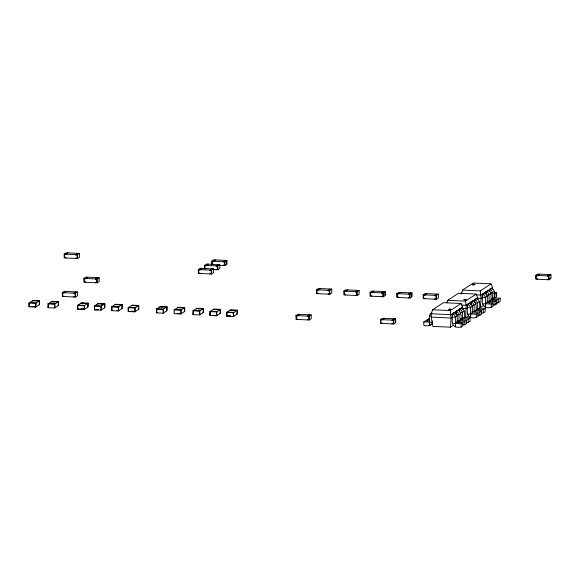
<?xml version="1.0" encoding="UTF-8"?>
<svg xmlns="http://www.w3.org/2000/svg" width="580" height="580" viewBox="0 0 580 580"><rect width="100%" height="100%" fill="white"/><g stroke="black" fill="none" stroke-linecap="round" stroke-linejoin="round"><path stroke-width="0.87" d="M461.064 303.507L443.396 302.673L432.615 309.756L431.179 313.78L431.208 317.101L432.789 326.373L450.457 327.207L451.095 318.043L450.283 310.59L461.064 303.507L462.586 307.154L462.608 309.647M432.303 320.87C433.528 325.924 427.3 326.583 423.813 325.293L423.777 321.965L429.483 322.11C429.867 319.406 427.909 313.78 431.998 312.961M456.01 314.055L456.264 311.619L458.12 310.401M455.213 326.721L455.554 323.473L457.41 322.248L463.007 322.516L463.036 325.837L461.18 327.055C453.495 328.628 451.16 324.336 452.509 317.325L455.322 317.028L457.185 315.803C457.134 313.418 453.915 311.315 452.248 313.86L452.487 317.26M459.541 311.736L459.795 309.299L461.651 308.082M458.911 322.777L459.084 321.153L460.94 319.928L466.537 320.196L466.566 323.517L464.711 324.742L462.311 324.626M462.449 320.457L462.615 318.833L464.471 317.608L470.068 317.876L470.104 321.197L468.241 322.422L465.849 322.306M471.12 304.616L471.366 302.173L473.229 300.955M470.322 317.274L470.655 314.026L472.519 312.801L478.108 313.07L478.145 316.39L476.282 317.615C468.604 319.181 466.269 314.889 467.611 307.879L470.431 307.581L472.287 306.356C472.236 303.971 469.017 301.868 467.357 304.413L467.596 307.813M474.65 302.296L474.904 299.86L476.76 298.635M486.279 294.27L486.533 291.834L488.389 290.609M485.3 307.052L485.634 303.804L487.49 302.579L493.087 302.847L493.123 306.168L491.26 307.393C483.582 308.959 481.248 304.667 482.589 297.656L485.409 297.359L487.265 296.141L486.424 294.089L484.191 292.973M489.709 291.262L489.875 289.637L491.738 288.412M489.186 302.985L489.353 301.361L491.209 300.143L496.806 300.404L496.842 303.731L494.979 304.95L492.587 304.833M492.529 300.788L492.696 299.164L494.559 297.946L500.149 298.207L500.185 301.535L498.329 302.753L496.726 302.673M446.854 302.724L447.716 300.31L458.497 293.233L476.173 294.067L477.688 297.707L477.71 299.367M461.151 294.111L462.586 290.08L473.367 283.004L491.042 283.837L492.558 287.477L492.572 289.144M64.184 254.091L66.149 252.793L79.388 253.424L79.424 257.23L77.459 258.528L64.221 257.897L64.184 254.091L77.415 254.714L79.388 253.424M29 302.977L32.944 300.389L39.556 300.701L39.599 304.514L35.655 307.103L29.044 306.784L29 302.977L35.619 303.289L39.556 300.701M32.821 300.889L32.451 301.136L32.451 300.708L39.44 301.201L39.106 304.833M29.044 306.784L29.529 306.465M34.118 306.515L36.148 306.356L36.148 306.776L31.19 306.544M62.248 292.625L64.221 291.327L77.452 291.957L77.495 295.764L75.523 297.062L62.285 296.438L62.248 292.625L75.48 293.248L77.452 291.957M83.919 278.378L85.891 277.088L99.122 277.711L99.165 281.525L97.194 282.815L83.955 282.192L83.919 278.378L97.157 279.002L99.122 277.711M65.873 291.406L63.909 293.125L62.662 293.067L62.698 296.032L63.938 296.09L63.938 296.51M47.995 303.876L51.939 301.288L58.551 301.6L58.594 305.406L54.65 307.994L48.031 307.683L47.995 303.876L54.614 304.188L58.551 301.6M48.495 303.971L48.154 307.183L48.524 306.936M48.031 307.683L48.524 307.364M75.799 291.878L73.827 293.168L73.834 293.596L75.074 293.654L75.103 296.619L73.863 296.561L73.87 296.982M77.553 305.385L81.49 302.796L88.109 303.108L88.153 306.914L84.209 309.502L77.59 309.191L77.553 305.385L84.172 305.696L88.109 303.108M81.374 303.296L81.004 303.543L81.004 303.115L87.993 303.608L87.66 307.24M78.082 308.444L77.713 308.69L78.046 305.058L84.665 305.37L84.325 309.002L81.019 308.843M77.59 309.191L84.702 309.183L84.694 308.756L84.325 309.002M94.322 306.03L98.266 303.442L104.886 303.753L104.922 307.567L100.985 310.155L94.366 309.843L94.322 306.03L100.942 306.341L104.886 303.753M98.15 303.949L97.781 304.188L97.774 303.768L104.763 304.261L104.429 307.893M94.852 309.096L94.482 309.336L94.816 305.711L101.435 306.022L101.072 306.689L101.471 309.829M94.366 309.843L98.165 309.676M111.643 306.849L115.587 304.261L122.206 304.572L122.242 308.386L118.298 310.974L111.686 310.662L111.643 306.849L118.262 307.161L122.206 304.572M111.686 310.662L112.179 310.336L112.172 309.916L111.802 310.155L112.136 306.523L118.755 306.842L118.421 310.467L118.791 310.227L118.791 310.648L117.138 310.568M120.06 305.239L122.083 305.08L121.749 308.712M128.187 307.726L132.124 305.138L138.743 305.45L138.787 309.263L134.843 311.851L128.224 311.54L128.187 307.726L134.806 308.038L138.743 305.45M132.008 305.645L131.638 305.885L131.638 305.464L138.627 305.957L138.294 309.589M128.224 311.54L132.856 311.409M204.602 269.135L204.559 265.328L206.531 264.031L219.762 264.654L219.805 268.467L217.833 269.765L213.469 269.555M198.317 269.57L200.288 268.279L213.527 268.902L213.563 272.716L211.591 274.007L198.36 273.383L198.317 269.57L211.555 270.2L213.527 268.902M211.787 264.937L211.751 261.123L213.723 259.833L226.954 260.456L226.998 264.27L225.025 265.56L219.762 265.314M208.184 264.11L206.219 265.829L204.979 265.77L205.008 268.736L206.248 268.794M218.109 264.582L216.137 265.872L216.144 266.3L217.384 266.358L217.413 269.323L216.173 269.258L216.18 269.685M204.559 265.328L217.797 265.952L219.762 264.654M211.751 261.123L224.989 261.747L226.954 260.456M156.484 309.075L160.421 306.486L167.04 306.805L167.083 310.612L163.139 313.2L156.52 312.888L156.484 309.075L163.103 309.394L167.04 306.805M156.977 309.176L156.643 312.388L157.013 312.142L157.013 312.569L156.52 312.888M174.167 309.872L178.103 307.284L184.723 307.596L184.759 311.409L180.822 313.998L174.203 313.686L174.167 309.872L180.779 310.184L184.723 307.596M174.203 313.686L174.696 313.36M192.944 310.815L196.888 308.226L203.507 308.538L203.544 312.352L199.607 314.94L192.988 314.628L192.944 310.815L199.563 311.126L203.507 308.538M193.444 310.916L193.104 314.121L193.474 313.882L193.481 314.302L192.988 314.628M209.851 311.634L213.795 309.046L220.414 309.357L220.451 313.171L216.514 315.759L209.895 315.447L209.851 311.634L216.47 311.946L220.414 309.357M213.679 309.546L213.31 309.793L213.302 309.365L220.298 309.865L219.958 313.49M210.381 314.701L210.011 314.94L210.344 311.308L216.963 311.619L216.63 315.252L217 315.012L217.007 315.433L212.867 315.237M209.895 315.447L210.388 315.121M226.722 312.41L230.666 309.821L237.285 310.133L237.321 313.947L233.385 316.535L226.765 316.223L226.722 312.41L233.341 312.721L237.285 310.133M230.55 310.329L230.18 310.568L230.173 310.148L237.169 310.641L236.836 314.273M227.251 315.476L226.881 315.716L227.215 312.091L233.834 312.402L233.472 313.07L233.878 316.209M226.765 316.223L230.564 316.056M316.564 289.782L318.536 288.485L331.774 289.115L331.811 292.922L329.839 294.219L316.607 293.589L316.564 289.782L329.802 290.406L331.774 289.115M330.121 289.036L328.149 290.326L328.149 290.754L329.396 290.812L329.425 293.777L328.186 293.719L328.186 294.14M295.974 315.556L297.946 314.258L311.185 314.882L311.221 318.695L309.249 319.993L296.017 319.363L295.974 315.556L309.212 316.18L311.185 314.882M343.889 291.102L345.861 289.812L359.1 290.435L359.136 294.248L357.164 295.539L343.933 294.915L343.889 291.102L357.128 291.733L359.1 290.435M370.047 292.342L372.019 291.044L385.25 291.675L385.294 295.481L383.322 296.779L370.083 296.148L370.047 292.342L383.278 292.965L385.25 291.675M396.807 293.603L398.779 292.313L412.01 292.936L412.054 296.75L410.082 298.04L396.851 297.417L396.807 293.603L410.046 294.227L412.01 292.936M380.458 319.544L382.43 318.253L395.669 318.877L395.705 322.69L393.74 323.981L380.502 323.357L380.458 319.544L393.697 320.174L395.669 318.877M423.161 294.821L425.133 293.524L438.364 294.147L438.408 297.961L436.435 299.258L423.197 298.627L423.161 294.821L436.392 295.445L438.364 294.147M426.786 293.603L424.814 295.321L423.574 295.263L423.61 298.229L424.85 298.287L424.85 298.707M423.777 321.965L425.64 320.747L429.635 320.936M427.141 321.436L427.126 319.769L428.983 318.55M462.586 290.08L480.262 290.913L491.042 283.837M447.716 300.31L465.392 301.143L476.173 294.067M431.266 324.336L429.41 325.554L429.374 322.233L429.78 325.518L431.02 324.706M455.808 314.034L455.778 311.54C460.817 306.936 461.76 317.34 460.832 319.798L460.94 319.928M459.338 311.714L459.309 309.22C464.348 304.623 465.29 315.02 464.363 317.477L464.471 317.608M462.586 307.154L451.059 314.723L431.179 313.78M492.558 287.477L481.03 295.046L475.607 294.792M454.589 312.721L452.733 313.939L452.393 317.188L452.248 313.86M470.909 304.587L470.887 302.093C475.926 297.496 476.869 307.893 475.934 310.351L481.639 310.75L481.675 314.07L479.82 315.295L477.42 315.179M474.447 302.267L474.418 299.78C479.457 295.176 480.399 305.573 479.464 308.031L485.17 308.43L485.206 311.757L483.35 312.975L480.95 312.859M477.688 297.707L466.161 305.276L461.644 305.058M484.677 293.052L482.814 294.27L482.575 297.591M469.698 303.275L467.835 304.493L467.502 307.741L467.357 304.413M452.473 317.137L451.095 318.043L431.208 317.101M482.509 297.424L481.066 298.374L477.449 298.2M467.582 307.69L466.197 308.596L462.586 308.43M460.716 313.483L458.852 314.708L456.743 314.925M464.247 311.17L462.39 312.388L460.274 312.613M487.911 290.529L490.136 291.646L490.985 293.697L489.128 294.915L487.012 295.14M491.253 288.332L493.486 289.449L494.327 291.501L492.471 292.719L490.361 292.943M475.817 304.043L473.962 305.261L471.845 305.486M479.355 301.723L477.492 302.941L475.382 303.166M493.674 293.632L494.994 292.769L496.647 292.849L496.683 296.656L494.711 297.953L494.675 294.14L496.647 292.849M460.832 319.798L458.968 321.015L456.859 321.24M464.363 317.477L462.499 318.695L460.389 318.92M487.265 296.141L487.381 302.448L485.525 303.666L482.705 303.964M490.985 293.697L491.1 300.005L489.237 301.23L487.127 301.448M450.457 327.207L453.335 325.315M472.287 306.356L472.403 312.671L470.547 313.889L467.726 314.186M475.934 310.351L474.077 311.576L471.961 311.793M479.464 308.031L477.608 309.256L476.202 309.401M484.024 305.174L480.436 307.531L481.066 298.374L480.262 290.913M470.887 302.093C475.332 302.651 473.86 308.676 474.077 311.576L476.049 310.488M485.17 308.43L483.314 309.655L477.666 309.365L479.58 308.168M468.437 315.875L465.566 317.76L466.161 305.276L465.392 301.143M452.357 313.867C456.714 314.57 455.177 320.435 455.438 323.336L461.143 323.734L463.007 322.516M455.778 311.54C460.223 312.098 458.751 318.123 458.968 321.015L464.674 321.414L466.537 320.196M459.309 309.22C463.761 309.778 462.282 315.803 462.499 318.695L468.205 319.094L470.068 317.876M482.444 294.198L482.364 297.518L482.335 294.19L483.938 294.734L485.351 296.895L485.576 303.782L491.231 304.065L493.087 302.847M486.076 294.241L486.047 291.755L487.657 292.291L488.759 293.603L489.295 301.339L494.943 301.629L496.806 300.404M489.411 291.218L489.397 289.558L490.999 290.094L492.108 291.406L492.645 299.142L498.292 299.432L500.149 298.207M470.692 317.347L470.605 314.005L476.252 314.287L478.108 313.07M474.186 311.707L479.783 311.967L481.639 310.75M535.753 275.348L537.725 274.05L550.957 274.673L551 278.487L549.028 279.785L535.797 279.154L535.753 275.348L548.992 275.971L550.957 274.673M549.303 274.601L547.332 275.892L547.339 276.319L548.578 276.377L548.608 279.342L547.368 279.277L547.375 279.705M549.267 278.907L550.579 278.045M460.962 293.647L462.079 293.291M432.752 323.945L431.636 324.3M493.036 297.961L494.443 297.808L494.327 291.501M491.18 299.178L494.559 297.946M455.887 322.262L457.301 322.118L457.185 315.803M452.617 323.633L455.438 323.336L457.41 322.248M538.146 274.492L539.385 274.55L539.378 274.13L537.413 275.848L536.174 275.79L536.203 278.755L537.442 278.813L537.45 279.234M549.311 275.021L550.55 275.079M213.44 264.589L212.2 264.531L212.171 261.565L213.411 261.623L215.376 259.905L215.383 260.333M200.709 268.721L201.949 268.779L201.942 268.359L199.977 270.077L198.737 270.012L198.766 272.977L200.006 273.035L200.013 273.463M213.114 269.308L211.874 269.25L211.867 268.823L209.902 270.12L209.902 270.541L211.142 270.599L211.178 273.564L209.931 273.506L209.938 273.934M98.716 278.117L97.476 278.052L97.469 277.632L95.497 278.929L95.504 279.35L96.744 279.408L96.773 282.373L95.533 282.315L95.54 282.736M358.687 290.841L357.447 290.783L357.447 290.355L355.475 291.653L355.475 292.074L356.714 292.132L356.751 295.097L355.511 295.039L355.511 295.459M474.418 299.78C478.863 300.339 477.391 306.356 477.608 309.256L477.666 309.365M495.24 303.652L496.842 303.731M432.615 309.756L450.283 310.59M101.456 304.101L103.936 304.217M51.816 301.788L54.303 301.904M136.974 305.877L138.627 305.957M161.131 307.03L162.784 307.11M197.599 308.77L199.252 308.85M234.682 310.525L236.335 310.605M86.34 303.529L87.993 303.608M427.126 319.769L429.526 319.885M395.255 319.283L394.016 319.225L394.016 318.797L392.044 320.095L392.044 320.515L393.291 320.573L393.32 323.538L392.08 323.481L392.08 323.908M48.488 303.55L55.107 303.862L54.737 304.529L55.144 307.675M156.977 308.756L163.589 309.067L163.226 309.735L163.632 312.881M193.437 310.488L200.056 310.808L199.694 311.467L200.1 314.614M99.782 306.363L101.442 306.443M232.188 312.743L233.841 312.823M96.135 309.415L98.622 309.531M130.826 311.156L133.306 311.271M228.542 315.796L230.195 315.875M177.175 313.476L181.315 313.671L180.909 310.525L181.272 309.865L174.653 309.546L174.66 309.974M467.465 304.42C471.815 305.123 470.278 310.989 470.547 313.889L470.605 314.005M429.468 315.803L430.882 316.086M429.483 322.11L432.31 322.676M474.766 284.831L472.584 285.041M450.986 309.771L448.898 310.039M548.992 275.971L549.028 279.785M498.292 299.432L498.329 302.753M496.233 293.248L496.27 296.213M494.994 292.769L494.994 293.19M494.943 301.629L494.979 304.95M494.262 294.546L494.298 297.511M492.696 299.164L492.717 300.824M491.231 304.065L491.26 307.393M489.505 289.558L489.527 291.225M489.353 301.361L489.368 303.021M486.163 291.755L486.185 294.248M485.634 303.804L485.67 307.125M483.314 309.655L483.35 312.975M479.783 311.967L479.82 315.295M476.252 314.287L476.282 317.615M474.527 299.78L474.556 302.274M470.996 302.1L471.025 304.594M468.205 319.094L468.241 322.422M464.674 321.414L464.711 324.742M462.615 318.833L462.63 320.493M461.143 323.734L461.18 327.055M459.425 309.227L459.447 311.721M459.084 321.153L459.099 322.813M455.895 311.547L455.916 314.041M455.554 323.473L455.583 326.794M436.711 294.495L436.711 294.075L434.739 295.365L434.746 295.786L435.986 295.851L436.015 298.809L434.775 298.751L434.783 299.178M436.392 295.445L436.435 299.258M411.604 293.342L411.633 296.308M410.364 293.284L410.357 292.856L408.385 294.154L408.392 294.575L409.632 294.633L409.661 297.598L408.422 297.54L408.429 297.961M410.046 294.227L410.082 298.04M400.439 292.813L400.432 292.385L398.467 294.103L397.227 294.046L397.257 297.011L398.496 297.069L398.503 297.496M395.27 320.022L395.292 322.248M393.697 320.174L393.74 323.981M384.845 292.074L384.873 295.039M384.09 318.754L384.09 318.333L382.118 320.051L380.879 319.993L380.908 322.951L382.155 323.017L382.155 323.437M383.605 292.015L383.598 291.595L381.625 292.885L381.633 293.313L382.873 293.371L382.901 296.337L381.662 296.279L381.669 296.699M383.278 292.965L383.322 296.779M373.672 291.544L373.672 291.124L371.708 292.842L370.461 292.784L370.497 295.749L371.736 295.807L371.736 296.228M357.128 291.733L357.164 295.539M347.521 290.312L347.514 289.891L345.549 291.602L344.31 291.544L344.339 294.51L345.579 294.567L345.586 294.995M329.802 290.406L329.839 294.219M320.196 288.985L320.189 288.564L318.224 290.283L316.985 290.225L317.013 293.19L318.253 293.248L318.26 293.668M309.531 315.23L309.531 314.81L307.56 316.1L307.56 316.528L308.799 316.586L308.836 319.551L307.596 319.486L307.596 319.913M309.212 316.18L309.249 319.993M299.606 314.759L299.599 314.338L297.634 316.056L296.394 315.998L296.423 318.964L297.663 319.022L297.671 319.442M233.341 312.721L233.385 316.535M226.548 260.862L226.577 263.827M225.308 260.804L225.301 260.376L223.329 261.674L223.336 262.095L224.576 262.153L224.605 265.118L223.365 265.06L223.373 265.481M224.989 261.747L225.025 265.56M217.797 265.952L217.833 269.765M216.47 311.946L216.514 315.759M211.555 270.2L211.591 274.007M203.051 312.678L203.392 309.046L196.395 308.553L196.402 308.973M199.563 311.126L199.607 314.94M184.273 311.736L184.607 308.103L177.61 307.61L177.618 308.031M180.779 310.184L180.822 313.998M166.59 310.938L166.924 307.306L159.928 306.813L159.935 307.24M163.103 309.394L163.139 313.2M135.336 311.525L134.93 308.386L135.299 307.719L128.68 307.407L128.68 307.828M134.806 308.038L134.843 311.851M128.31 308.074L128.347 311.032M121.713 305.319L121.713 304.899L115.094 304.587L115.094 305.007M118.262 307.161L118.298 310.974M100.942 306.341L100.985 310.155M97.157 279.002L97.194 282.815M87.551 277.588L87.544 277.16L85.579 278.879L84.339 278.82L84.368 281.786L85.608 281.844L85.615 282.271M84.172 305.696L84.209 309.502M77.734 253.764L77.734 253.344L75.763 254.635L75.77 255.062L77.01 255.12L77.038 258.086L75.799 258.027L75.799 258.448M77.415 254.714L77.459 258.528M75.48 293.248L75.523 297.062M67.809 253.293L67.809 252.873L65.837 254.591L64.597 254.533L64.626 257.498L65.873 257.556L65.873 257.977M58.102 305.732L58.435 302.1L51.446 301.607L51.446 302.035M54.614 304.188L54.65 307.994M35.779 306.595L36.112 302.963L29.493 302.651L29.5 303.079M35.619 303.289L35.655 307.103M29.13 303.318L29.159 306.284M448.833 309.212L451.095 309.249L448.833 309.212M472.613 284.272L474.882 284.316L472.613 284.272M463.935 299.766L466.204 299.809L463.935 299.766"/></g></svg>
